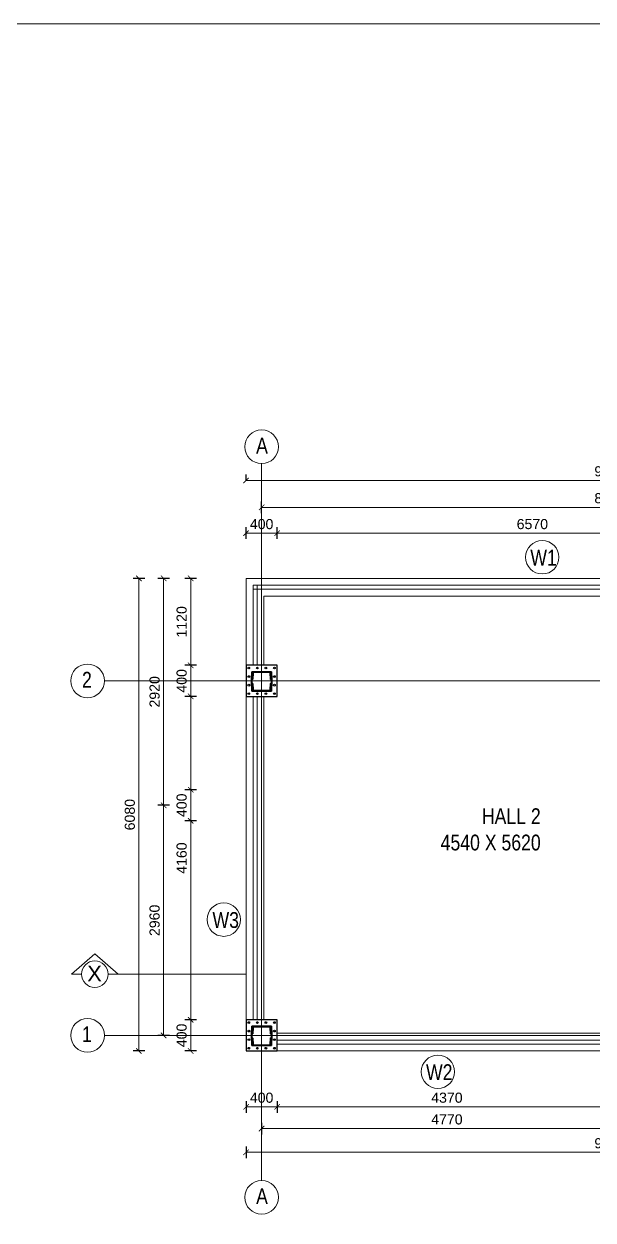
# Model space of a CAD drawing. Header units: millimetres. Extents: x 19543921 to 20171754, y -3528062 to -3222959.
# Drawn here: x 19795131 to 19802457, y -3370024 to -3354636 of the extents above; entities that cross this region are included whole.
import ezdxf

# ---------------------------------------------------------------- set-up
doc = ezdxf.new("R2010")
doc.units = ezdxf.units.MM
doc.header["$MEASUREMENT"] = 0
doc.header["$PDMODE"] = 35
doc.linetypes.add('CENTER', pattern=[2, 1.25, -0.25, 0.25, -0.25])
doc.layers.get('Defpoints').update_dxf_attribs({"color": 169})
for name, color, linetype, lineweight in [('center', 4, 'Continuous', 9), ('Dimension', 4, 'Continuous', 9), ('text', 142, 'Continuous', 9), ('wall', 1, 'Continuous', 35), ('Windows', 4, 'Continuous', 13)]:
    doc.layers.add(name, color=color, linetype=linetype, lineweight=lineweight)
doc.styles.add('ARAIL', font='arial.ttf')
doc.styles.add('DIM', font='arial.ttf', dxfattribs={"width": 0.8, "height": 45})
doc.styles.add('ordinary', font='arial.ttf')
doc.dimstyles.new('outer dimension', dxfattribs={"dimtxt": 130, "dimasz": 70, "dimexe": 75, "dimexo": 150, "dimgap": 50, "dimtad": 1, "dimdec": 0, "dimrnd": 5, "dimzin": 12, "dimdsep": 46, "dimtxsty": 'ordinary', "dimblk": 'ARCHTICK', "dimcen": 0.09, "dimclrd": 256, "dimclre": 256, "dimclrt": 256, "dimadec": 0, "dimazin": 3, "dimtfac": 1, "dimtdec": 0, "dimtix": 1, "dimtmove": 1, "dimatfit": 2, "dimldrblk": 'ARCHTICK', "dimfxl": 75, "dimfxlon": 1, "dimtolj": 1, "dimtzin": 12, "dimlwd": -1, "dimarcsym": 0})

# ---------------------------------------------------------------- blocks, each defined once
blk = doc.blocks.new('c-section')
at = {"layer": 'wall'}
for p, q in [((75, 318), (325, 318)), ((75, 318), (75, 218)), ((296, 311), (104, 311)), ((325, 318), (325, 218)), ((82, 218), (75, 218)), ((75, 68), (75, 168)), ((82, 168), (75, 168)), ((92, 300), (86, 221)), ((92, 86), (86, 165)), ((314, 221), (308, 300)), ((314, 165), (308, 86)), ((325, 218), (318, 218)), ((325, 168), (318, 168)), ((325, 68), (325, 168)), ((75, 68), (325, 68)), ((296, 75), (104, 75))]:
    blk.add_line(p, q, dxfattribs=at)
at = {"layer": 'wall', "color": 2, "lineweight": -3}
blk.add_lwpolyline([(0, 0), (400, 0), (400, 400), (0, 400)], close=True, dxfattribs=at)
at = {"layer": 'wall', "linetype": 'Continuous', "ltscale": 1000}
for points in [[(69, 264), (75, 264), (75, 136), (69, 136)], [(325, 264), (331, 264), (331, 136), (325, 136)]]:
    blk.add_lwpolyline(points, close=True, dxfattribs=at)
at = {"layer": 'wall', "color": 2, "lineweight": -3}
for centre in [(35, 365), (145, 365), (255, 365), (365, 365), (35, 255), (35, 145), (365, 255), (365, 145), (35, 35), (145, 35), (255, 35), (365, 35)]:
    blk.add_circle(centre, 11, dxfattribs=at)
at = {"layer": 'wall'}
for centre, radius, start, end in [((104, 299), 12, 90, 174), ((296, 299), 12, 6, 90), ((82, 221), 3.2, 270, 354), ((82, 165), 3.2, 6, 90), ((318, 221), 3.2, 186, 270), ((318, 165), 3.2, 90, 174), ((104, 87), 12, 186, 270), ((296, 87), 12, 270, 354)]:
    blk.add_arc(centre, radius, start, end, dxfattribs=at)
blk = doc.blocks.new('_ArchTick')
at = {"color": 0, "linetype": 'ByBlock', "const_width": 0.15}
blk.add_lwpolyline([(-0.5, -0.5), (0.5, 0.5)], dxfattribs=at)
blk = doc.blocks.new('*D224')
at = {"layer": 'Defpoints', "color": 0, "linetype": 'Continuous', "ltscale": 1000, "transparency": 16777216}
for p in [(19797991, -3367848), (19798391, -3367848), (19798391, -3368567)]:
    blk.add_point(p, dxfattribs=at)
at = {"layer": 'Dimension', "linetype": 'Continuous', "lineweight": -2, "ltscale": 1000, "transparency": 16777216}
for p, q in [((19797991, -3368492), (19797991, -3368642)), ((19798391, -3368492), (19798391, -3368642))]:
    blk.add_line(p, q, dxfattribs=at)
at = {"layer": 'Dimension', "ltscale": 1000, "transparency": 16777216}
blk.add_line((19797991, -3368567), (19798391, -3368567), dxfattribs=at)
at = {"layer": 'Dimension', "linetype": 'Continuous', "ltscale": 1000, "transparency": 16777216, "xscale": 70, "yscale": 70, "zscale": 70, "rotation": 180}
blk.add_blockref('_ArchTick', (19797991, -3368567), dxfattribs=at)
at = {"layer": 'Dimension', "linetype": 'Continuous', "ltscale": 1000, "transparency": 16777216, "xscale": 70, "yscale": 70, "zscale": 70}
blk.add_blockref('_ArchTick', (19798391, -3368567), dxfattribs=at)
at = {"layer": 'Dimension', "linetype": 'Continuous', "ltscale": 1000, "transparency": 16777216, "insert": (19798191, -3368450), "char_height": 130, "attachment_point": 5, "style": 'ordinary'}
blk.add_mtext('\\A1;400', dxfattribs=at)
blk = doc.blocks.new('*D225')
at = {"layer": 'Defpoints', "color": 0, "linetype": 'Continuous', "ltscale": 1000, "transparency": 16777216}
for p in [(19798391, -3367848), (19802761, -3367848), (19802761, -3368567)]:
    blk.add_point(p, dxfattribs=at)
at = {"layer": 'Dimension', "linetype": 'Continuous', "lineweight": -2, "ltscale": 1000, "transparency": 16777216}
for p, q in [((19798391, -3368492), (19798391, -3368642)), ((19802761, -3368492), (19802761, -3368642))]:
    blk.add_line(p, q, dxfattribs=at)
at = {"layer": 'Dimension', "ltscale": 1000, "transparency": 16777216}
blk.add_line((19798391, -3368567), (19802761, -3368567), dxfattribs=at)
at = {"layer": 'Dimension', "linetype": 'Continuous', "ltscale": 1000, "transparency": 16777216, "xscale": 70, "yscale": 70, "zscale": 70, "rotation": 180}
blk.add_blockref('_ArchTick', (19798391, -3368567), dxfattribs=at)
at = {"layer": 'Dimension', "linetype": 'Continuous', "ltscale": 1000, "transparency": 16777216, "xscale": 70, "yscale": 70, "zscale": 70}
blk.add_blockref('_ArchTick', (19802761, -3368567), dxfattribs=at)
at = {"layer": 'Dimension', "linetype": 'Continuous', "ltscale": 1000, "transparency": 16777216, "insert": (19800576, -3368450), "char_height": 130, "attachment_point": 5, "style": 'ordinary'}
blk.add_mtext('\\A1;4370', dxfattribs=at)
blk = doc.blocks.new('*D202')
at = {"layer": 'Defpoints', "color": 0, "linetype": 'Continuous', "ltscale": 1000, "transparency": 16777216}
for p in [(19798191, -3367648), (19802961, -3367648), (19802961, -3368846)]:
    blk.add_point(p, dxfattribs=at)
at = {"layer": 'Dimension', "linetype": 'Continuous', "lineweight": -2, "ltscale": 1000, "transparency": 16777216}
for p, q in [((19798191, -3368771), (19798191, -3368921)), ((19802961, -3368771), (19802961, -3368921))]:
    blk.add_line(p, q, dxfattribs=at)
at = {"layer": 'Dimension', "ltscale": 1000, "transparency": 16777216}
blk.add_line((19798191, -3368846), (19802961, -3368846), dxfattribs=at)
at = {"layer": 'Dimension', "linetype": 'Continuous', "ltscale": 1000, "transparency": 16777216, "xscale": 70, "yscale": 70, "zscale": 70, "rotation": 180}
blk.add_blockref('_ArchTick', (19798191, -3368846), dxfattribs=at)
at = {"layer": 'Dimension', "linetype": 'Continuous', "ltscale": 1000, "transparency": 16777216, "xscale": 70, "yscale": 70, "zscale": 70}
blk.add_blockref('_ArchTick', (19802961, -3368846), dxfattribs=at)
at = {"layer": 'Dimension', "linetype": 'Continuous', "ltscale": 1000, "transparency": 16777216, "insert": (19800576, -3368729), "char_height": 130, "attachment_point": 5, "style": 'ordinary'}
blk.add_mtext('\\A1;4770', dxfattribs=at)
blk = doc.blocks.new('*D204')
at = {"layer": 'Defpoints', "color": 0, "linetype": 'Continuous', "ltscale": 1000, "transparency": 16777216}
for p in [(19797991, -3367848), (19807361, -3367848), (19797991, -3369152)]:
    blk.add_point(p, dxfattribs=at)
at = {"layer": 'Dimension', "linetype": 'Continuous', "lineweight": -2, "ltscale": 1000, "transparency": 16777216}
for p, q in [((19797991, -3369077), (19797991, -3369227)), ((19807361, -3369077), (19807361, -3369227))]:
    blk.add_line(p, q, dxfattribs=at)
at = {"layer": 'Dimension', "ltscale": 1000, "transparency": 16777216}
blk.add_line((19807361, -3369152), (19797991, -3369152), dxfattribs=at)
at = {"layer": 'Dimension', "linetype": 'Continuous', "ltscale": 1000, "transparency": 16777216, "xscale": 70, "yscale": 70, "zscale": 70, "rotation": 180}
blk.add_blockref('_ArchTick', (19797991, -3369152), dxfattribs=at)
at = {"layer": 'Dimension', "linetype": 'Continuous', "ltscale": 1000, "transparency": 16777216, "xscale": 70, "yscale": 70, "zscale": 70}
blk.add_blockref('_ArchTick', (19807361, -3369152), dxfattribs=at)
at = {"layer": 'Dimension', "linetype": 'Continuous', "ltscale": 1000, "transparency": 16777216, "insert": (19802676, -3369036), "char_height": 130, "attachment_point": 5, "style": 'ordinary'}
blk.add_mtext('\\A1;9370', dxfattribs=at)
blk = doc.blocks.new('*D212')
at = {"layer": 'Defpoints', "color": 0, "linetype": 'Continuous', "ltscale": 1000, "transparency": 16777216}
for p in [(19797278, -3367448), (19797992, -3367448), (19797992, -3367848)]:
    blk.add_point(p, dxfattribs=at)
at = {"layer": 'Dimension', "linetype": 'Continuous', "lineweight": -2, "ltscale": 1000, "transparency": 16777216}
for p, q in [((19797353, -3367448), (19797203, -3367448)), ((19797353, -3367848), (19797203, -3367848))]:
    blk.add_line(p, q, dxfattribs=at)
at = {"layer": 'Dimension', "ltscale": 1000, "transparency": 16777216}
blk.add_line((19797278, -3367848), (19797278, -3367448), dxfattribs=at)
at = {"layer": 'Dimension', "linetype": 'Continuous', "ltscale": 1000, "transparency": 16777216, "xscale": 70, "yscale": 70, "zscale": 70}
for p, rotation in [((19797278, -3367448), 90), ((19797278, -3367848), 270)]:
    blk.add_blockref('_ArchTick', p, dxfattribs=dict(at, rotation=rotation))
at = {"layer": 'Dimension', "linetype": 'Continuous', "ltscale": 1000, "transparency": 16777216, "insert": (19797162, -3367648), "char_height": 130, "attachment_point": 5, "rotation": 90, "style": 'ordinary'}
blk.add_mtext('\\A1;400', dxfattribs=at)
blk = doc.blocks.new('*D213')
at = {"layer": 'Defpoints', "color": 0, "linetype": 'Continuous', "ltscale": 1000, "transparency": 16777216}
for p in [(19797278, -3363287), (19797991, -3363287), (19797992, -3367448)]:
    blk.add_point(p, dxfattribs=at)
at = {"layer": 'Dimension', "linetype": 'Continuous', "lineweight": -2, "ltscale": 1000, "transparency": 16777216}
for p, q in [((19797353, -3363287), (19797203, -3363287)), ((19797353, -3367448), (19797203, -3367448))]:
    blk.add_line(p, q, dxfattribs=at)
at = {"layer": 'Dimension', "ltscale": 1000, "transparency": 16777216}
blk.add_line((19797278, -3367448), (19797278, -3363287), dxfattribs=at)
at = {"layer": 'Dimension', "linetype": 'Continuous', "ltscale": 1000, "transparency": 16777216, "xscale": 70, "yscale": 70, "zscale": 70}
for p, rotation in [((19797278, -3363287), 90), ((19797278, -3367448), 270)]:
    blk.add_blockref('_ArchTick', p, dxfattribs=dict(at, rotation=rotation))
at = {"layer": 'Dimension', "linetype": 'Continuous', "ltscale": 1000, "transparency": 16777216, "insert": (19797162, -3365367), "char_height": 130, "attachment_point": 5, "rotation": 90, "style": 'ordinary'}
blk.add_mtext('\\A1;4160', dxfattribs=at)
blk = doc.blocks.new('*D214')
at = {"layer": 'Defpoints', "color": 0, "linetype": 'Continuous', "ltscale": 1000, "transparency": 16777216}
for p in [(19797278, -3364488), (19797992, -3364488), (19797992, -3364888)]:
    blk.add_point(p, dxfattribs=at)
at = {"layer": 'Dimension', "linetype": 'Continuous', "lineweight": -2, "ltscale": 1000, "transparency": 16777216}
for p, q in [((19797353, -3364488), (19797203, -3364488)), ((19797353, -3364888), (19797203, -3364888))]:
    blk.add_line(p, q, dxfattribs=at)
at = {"layer": 'Dimension', "ltscale": 1000, "transparency": 16777216}
blk.add_line((19797278, -3364888), (19797278, -3364488), dxfattribs=at)
at = {"layer": 'Dimension', "linetype": 'Continuous', "ltscale": 1000, "transparency": 16777216, "xscale": 70, "yscale": 70, "zscale": 70}
for p, rotation in [((19797278, -3364488), 90), ((19797278, -3364888), 270)]:
    blk.add_blockref('_ArchTick', p, dxfattribs=dict(at, rotation=rotation))
at = {"layer": 'Dimension', "linetype": 'Continuous', "ltscale": 1000, "transparency": 16777216, "insert": (19797162, -3364688), "char_height": 130, "attachment_point": 5, "rotation": 90, "style": 'ordinary'}
blk.add_mtext('\\A1;400', dxfattribs=at)
blk = doc.blocks.new('*D215')
at = {"layer": 'Defpoints', "color": 0, "linetype": 'Continuous', "ltscale": 1000, "transparency": 16777216}
for p in [(19797278, -3362887), (19797991, -3362887), (19797991, -3363287)]:
    blk.add_point(p, dxfattribs=at)
at = {"layer": 'Dimension', "linetype": 'Continuous', "lineweight": -2, "ltscale": 1000, "transparency": 16777216}
for p, q in [((19797353, -3362887), (19797203, -3362887)), ((19797353, -3363287), (19797203, -3363287))]:
    blk.add_line(p, q, dxfattribs=at)
at = {"layer": 'Dimension', "ltscale": 1000, "transparency": 16777216}
blk.add_line((19797278, -3363287), (19797278, -3362887), dxfattribs=at)
at = {"layer": 'Dimension', "linetype": 'Continuous', "ltscale": 1000, "transparency": 16777216, "xscale": 70, "yscale": 70, "zscale": 70}
for p, rotation in [((19797278, -3362887), 90), ((19797278, -3363287), 270)]:
    blk.add_blockref('_ArchTick', p, dxfattribs=dict(at, rotation=rotation))
at = {"layer": 'Dimension', "linetype": 'Continuous', "ltscale": 1000, "transparency": 16777216, "insert": (19797162, -3363087), "char_height": 130, "attachment_point": 5, "rotation": 90, "style": 'ordinary'}
blk.add_mtext('\\A1;400', dxfattribs=at)
blk = doc.blocks.new('*D216')
at = {"layer": 'Defpoints', "color": 0, "linetype": 'Continuous', "ltscale": 1000, "transparency": 16777216}
for p in [(19797278, -3361769), (19797991, -3361769), (19797991, -3362887)]:
    blk.add_point(p, dxfattribs=at)
at = {"layer": 'Dimension', "linetype": 'Continuous', "lineweight": -2, "ltscale": 1000, "transparency": 16777216}
for p, q in [((19797353, -3361769), (19797203, -3361769)), ((19797353, -3362887), (19797203, -3362887))]:
    blk.add_line(p, q, dxfattribs=at)
at = {"layer": 'Dimension', "ltscale": 1000, "transparency": 16777216}
blk.add_line((19797278, -3362887), (19797278, -3361769), dxfattribs=at)
at = {"layer": 'Dimension', "linetype": 'Continuous', "ltscale": 1000, "transparency": 16777216, "xscale": 70, "yscale": 70, "zscale": 70}
for p, rotation in [((19797278, -3361769), 90), ((19797278, -3362887), 270)]:
    blk.add_blockref('_ArchTick', p, dxfattribs=dict(at, rotation=rotation))
at = {"layer": 'Dimension', "linetype": 'Continuous', "ltscale": 1000, "transparency": 16777216, "insert": (19797162, -3362328), "char_height": 130, "attachment_point": 5, "rotation": 90, "style": 'ordinary'}
blk.add_mtext('\\A1;1120', dxfattribs=at)
blk = doc.blocks.new('*D217')
at = {"layer": 'Defpoints', "color": 0, "linetype": 'Continuous', "ltscale": 1000, "transparency": 16777216}
for p in [(19796930, -3364688), (19797992, -3364688), (19797992, -3367648)]:
    blk.add_point(p, dxfattribs=at)
at = {"layer": 'Dimension', "linetype": 'Continuous', "lineweight": -2, "ltscale": 1000, "transparency": 16777216}
for p, q in [((19797005, -3364688), (19796855, -3364688)), ((19797005, -3367648), (19796855, -3367648))]:
    blk.add_line(p, q, dxfattribs=at)
at = {"layer": 'Dimension', "ltscale": 1000, "transparency": 16777216}
blk.add_line((19796930, -3367648), (19796930, -3364688), dxfattribs=at)
at = {"layer": 'Dimension', "linetype": 'Continuous', "ltscale": 1000, "transparency": 16777216, "xscale": 70, "yscale": 70, "zscale": 70}
for p, rotation in [((19796930, -3364688), 90), ((19796930, -3367648), 270)]:
    blk.add_blockref('_ArchTick', p, dxfattribs=dict(at, rotation=rotation))
at = {"layer": 'Dimension', "linetype": 'Continuous', "ltscale": 1000, "transparency": 16777216, "insert": (19796814, -3366168), "char_height": 130, "attachment_point": 5, "rotation": 90, "style": 'ordinary'}
blk.add_mtext('\\A1;2960', dxfattribs=at)
blk = doc.blocks.new('*D218')
at = {"layer": 'Defpoints', "color": 0, "linetype": 'Continuous', "ltscale": 1000, "transparency": 16777216}
for p in [(19796930, -3361769), (19797992, -3361769), (19797992, -3364688)]:
    blk.add_point(p, dxfattribs=at)
at = {"layer": 'Dimension', "linetype": 'Continuous', "lineweight": -2, "ltscale": 1000, "transparency": 16777216}
for p, q in [((19797005, -3361769), (19796855, -3361769)), ((19797005, -3364688), (19796855, -3364688))]:
    blk.add_line(p, q, dxfattribs=at)
at = {"layer": 'Dimension', "ltscale": 1000, "transparency": 16777216}
blk.add_line((19796930, -3364688), (19796930, -3361769), dxfattribs=at)
at = {"layer": 'Dimension', "linetype": 'Continuous', "ltscale": 1000, "transparency": 16777216, "xscale": 70, "yscale": 70, "zscale": 70}
for p, rotation in [((19796930, -3361769), 90), ((19796930, -3364688), 270)]:
    blk.add_blockref('_ArchTick', p, dxfattribs=dict(at, rotation=rotation))
at = {"layer": 'Dimension', "linetype": 'Continuous', "ltscale": 1000, "transparency": 16777216, "insert": (19796814, -3363228), "char_height": 130, "attachment_point": 5, "rotation": 90, "style": 'ordinary'}
blk.add_mtext('\\A1;2920', dxfattribs=at)
blk = doc.blocks.new('*D219')
at = {"layer": 'Defpoints', "color": 0, "linetype": 'Continuous', "ltscale": 1000, "transparency": 16777216}
for p in [(19796611, -3361769), (19797991, -3361769), (19797992, -3367848)]:
    blk.add_point(p, dxfattribs=at)
at = {"layer": 'Dimension', "linetype": 'Continuous', "lineweight": -2, "ltscale": 1000, "transparency": 16777216}
for p, q in [((19796686, -3361769), (19796536, -3361769)), ((19796686, -3367848), (19796536, -3367848))]:
    blk.add_line(p, q, dxfattribs=at)
at = {"layer": 'Dimension', "ltscale": 1000, "transparency": 16777216}
blk.add_line((19796611, -3367848), (19796611, -3361769), dxfattribs=at)
at = {"layer": 'Dimension', "linetype": 'Continuous', "ltscale": 1000, "transparency": 16777216, "xscale": 70, "yscale": 70, "zscale": 70}
for p, rotation in [((19796611, -3361769), 90), ((19796611, -3367848), 270)]:
    blk.add_blockref('_ArchTick', p, dxfattribs=dict(at, rotation=rotation))
at = {"layer": 'Dimension', "linetype": 'Continuous', "ltscale": 1000, "transparency": 16777216, "insert": (19796495, -3364808), "char_height": 130, "attachment_point": 5, "rotation": 90, "style": 'ordinary'}
blk.add_mtext('\\A1;6080', dxfattribs=at)
blk = doc.blocks.new('*D220')
at = {"layer": 'Defpoints', "color": 0, "linetype": 'Continuous', "ltscale": 1000, "transparency": 16777216}
for p in [(19798391, -3361187), (19797990, -3361769), (19798391, -3361769)]:
    blk.add_point(p, dxfattribs=at)
at = {"layer": 'Dimension', "linetype": 'Continuous', "lineweight": -2, "ltscale": 1000, "transparency": 16777216}
for p, q in [((19797990, -3361262), (19797990, -3361112)), ((19798391, -3361262), (19798391, -3361112))]:
    blk.add_line(p, q, dxfattribs=at)
at = {"layer": 'Dimension', "ltscale": 1000, "transparency": 16777216}
blk.add_line((19797990, -3361187), (19798391, -3361187), dxfattribs=at)
at = {"layer": 'Dimension', "linetype": 'Continuous', "ltscale": 1000, "transparency": 16777216, "xscale": 70, "yscale": 70, "zscale": 70, "rotation": 180}
blk.add_blockref('_ArchTick', (19797990, -3361187), dxfattribs=at)
at = {"layer": 'Dimension', "linetype": 'Continuous', "ltscale": 1000, "transparency": 16777216, "xscale": 70, "yscale": 70, "zscale": 70}
blk.add_blockref('_ArchTick', (19798391, -3361187), dxfattribs=at)
at = {"layer": 'Dimension', "linetype": 'Continuous', "ltscale": 1000, "transparency": 16777216, "insert": (19798191, -3361071), "char_height": 130, "attachment_point": 5, "style": 'ordinary'}
blk.add_mtext('\\A1;400', dxfattribs=at)
blk = doc.blocks.new('*D221')
at = {"layer": 'Defpoints', "color": 0, "linetype": 'Continuous', "ltscale": 1000, "transparency": 16777216}
for p in [(19804961, -3361187), (19798391, -3361769), (19804961, -3361769)]:
    blk.add_point(p, dxfattribs=at)
at = {"layer": 'Dimension', "linetype": 'Continuous', "lineweight": -2, "ltscale": 1000, "transparency": 16777216}
for p, q in [((19798391, -3361262), (19798391, -3361112)), ((19804961, -3361262), (19804961, -3361112))]:
    blk.add_line(p, q, dxfattribs=at)
at = {"layer": 'Dimension', "ltscale": 1000, "transparency": 16777216}
blk.add_line((19798391, -3361187), (19804961, -3361187), dxfattribs=at)
at = {"layer": 'Dimension', "linetype": 'Continuous', "ltscale": 1000, "transparency": 16777216, "xscale": 70, "yscale": 70, "zscale": 70, "rotation": 180}
blk.add_blockref('_ArchTick', (19798391, -3361187), dxfattribs=at)
at = {"layer": 'Dimension', "linetype": 'Continuous', "ltscale": 1000, "transparency": 16777216, "xscale": 70, "yscale": 70, "zscale": 70}
blk.add_blockref('_ArchTick', (19804961, -3361187), dxfattribs=at)
at = {"layer": 'Dimension', "linetype": 'Continuous', "ltscale": 1000, "transparency": 16777216, "insert": (19801676, -3361071), "char_height": 130, "attachment_point": 5, "style": 'ordinary'}
blk.add_mtext('\\A1;6570', dxfattribs=at)
blk = doc.blocks.new('*D223')
at = {"layer": 'Defpoints', "color": 0, "linetype": 'Continuous', "ltscale": 1000, "transparency": 16777216}
for p in [(19798191, -3360855), (19798191, -3363390), (19807161, -3363390)]:
    blk.add_point(p, dxfattribs=at)
at = {"layer": 'Dimension', "linetype": 'Continuous', "lineweight": -2, "ltscale": 1000, "transparency": 16777216}
for p, q in [((19798191, -3360930), (19798191, -3360780)), ((19807161, -3360930), (19807161, -3360780))]:
    blk.add_line(p, q, dxfattribs=at)
at = {"layer": 'Dimension', "ltscale": 1000, "transparency": 16777216}
blk.add_line((19807161, -3360855), (19798191, -3360855), dxfattribs=at)
at = {"layer": 'Dimension', "linetype": 'Continuous', "ltscale": 1000, "transparency": 16777216, "xscale": 70, "yscale": 70, "zscale": 70, "rotation": 180}
blk.add_blockref('_ArchTick', (19798191, -3360855), dxfattribs=at)
at = {"layer": 'Dimension', "linetype": 'Continuous', "ltscale": 1000, "transparency": 16777216, "xscale": 70, "yscale": 70, "zscale": 70}
blk.add_blockref('_ArchTick', (19807161, -3360855), dxfattribs=at)
at = {"layer": 'Dimension', "linetype": 'Continuous', "ltscale": 1000, "transparency": 16777216, "insert": (19802676, -3360738), "char_height": 130, "attachment_point": 5, "style": 'ordinary'}
blk.add_mtext('\\A1;8970', dxfattribs=at)
blk = doc.blocks.new('*D246')
at = {"layer": 'Defpoints', "color": 0, "linetype": 'Continuous', "ltscale": 1000, "transparency": 16777216}
for p in [(19807361, -3360509), (19797990, -3362000), (19807361, -3362000)]:
    blk.add_point(p, dxfattribs=at)
at = {"layer": 'Dimension', "lineweight": -2, "ltscale": 1000, "transparency": 16777216}
for p, q in [((19797990, -3360510), (19797990, -3360434)), ((19807361, -3360510), (19807361, -3360434))]:
    blk.add_line(p, q, dxfattribs=at)
at = {"layer": 'Dimension', "ltscale": 1000, "transparency": 16777216}
blk.add_line((19797990, -3360509), (19807361, -3360509), dxfattribs=at)
at = {"layer": 'Dimension', "linetype": 'Continuous', "ltscale": 1000, "transparency": 16777216, "xscale": 70, "yscale": 70, "zscale": 70, "rotation": 180}
blk.add_blockref('_ArchTick', (19797990, -3360509), dxfattribs=at)
at = {"layer": 'Dimension', "linetype": 'Continuous', "ltscale": 1000, "transparency": 16777216, "xscale": 70, "yscale": 70, "zscale": 70}
blk.add_blockref('_ArchTick', (19807361, -3360509), dxfattribs=at)
at = {"layer": 'Dimension', "linetype": 'Continuous', "ltscale": 1000, "transparency": 16777216, "insert": (19802676, -3360392), "char_height": 130, "attachment_point": 5, "style": 'ordinary'}
blk.add_mtext('\\A1;9370', dxfattribs=at)

msp = doc.modelspace()

# ---------------------------------------------------------------- linework, layer by layer
at = {"layer": 'center', "color": 251, "linetype": 'CENTER', "ltscale": 5}
for p, q in [((19798191.1, -3360292.5), (19798191.1, -3369514.1)), ((19796167, -3363087.2), (19810029.8, -3363087.2)), ((19796167, -3367647.6), (19810029.8, -3367647.6))]:
    msp.add_line(p, q, dxfattribs=at)
at = {"layer": 'Dimension', "linetype": 'Continuous', "ltscale": 1000}
msp.add_lwpolyline([(19765989.2, -3354636.2), (19839745.5, -3354636.2), (19839745.5, -3401026), (19765989.2, -3401026)], close=True, dxfattribs=at)
at = {"layer": 'text'}
for p, q in [((19796043.9, -3366599.8), (19795742.7, -3366860.1)), ((19796043.9, -3366599.8), (19796345.1, -3366860.1)), ((19795742.7, -3366860.1), (19795873.5, -3366860.1)), ((19796214.3, -3366860.1), (19797991.1, -3366860.1))]:
    msp.add_line(p, q, dxfattribs=at)
for centre, radius in [((19798191.1, -3360075.7), 216.8), ((19795950.2, -3363087.2), 216.8), ((19796043.9, -3366860.1), 170.4), ((19795950.2, -3367647.6), 216.8), ((19798191.1, -3369730.9), 216.8)]:
    msp.add_circle(centre, radius, dxfattribs=at)
at = {"layer": 'text', "ltscale": 7}
for centre in [(19801802.6, -3361497.5), (19797704.1, -3366158.9), (19800460, -3368116.2)]:
    msp.add_circle(centre, 214.6, dxfattribs=at)
at = {"layer": 'Windows', "linetype": 'Continuous', "ltscale": 1000}
for p, q in [((19804960.9, -3361769.2), (19797991.1, -3361769.3)), ((19797991.1, -3362887.2), (19797991.1, -3361769.3)), ((19804960.9, -3361999.2), (19798220.2, -3361999.3)), ((19798220.5, -3362887.2), (19798220.2, -3361999.3)), ((19797991.1, -3367447.6), (19797991.1, -3363287.2)), ((19798221.1, -3367447.6), (19798220.3, -3363287.2)), ((19798391.1, -3367617.6), (19802760.9, -3367617.6)), ((19798391.1, -3367847.6), (19802885.9, -3367847.6))]:
    msp.add_line(p, q, dxfattribs=at)
at = {"layer": 'Windows', "ltscale": 7}
for p, q in [((19804960.9, -3361855.7), (19798083.4, -3361855.8)), ((19798083.5, -3362887.2), (19798083.4, -3361855.8)), ((19804960.9, -3361906.5), (19798083.4, -3361906.6)), ((19798134.3, -3362887.2), (19798134.2, -3361855.8)), ((19798083.8, -3367447.6), (19798083.5, -3363287.2)), ((19798134.6, -3367447.6), (19798134.3, -3363287.2)), ((19798391.1, -3367710.3), (19802760.9, -3367710)), ((19798391.1, -3367761.1), (19802760.9, -3367760.8))]:
    msp.add_line(p, q, dxfattribs=at)

# ---------------------------------------------------------------- block references
at = {"layer": 'wall', "linetype": 'Continuous'}
for p in [(19797991.1, -3363287.2), (19797991.1, -3367847.6)]:
    msp.add_blockref('c-section', p, dxfattribs=at)

# ---------------------------------------------------------------- texts
at = {"layer": 'text', "ltscale": 7, "char_height": 203.2, "style": 'DIM'}
for s, width, heights, insert, attachment_point in [('W1', 12.632, [0], (19801649.6, -3361400.7), 1), ('HALL 2\\P4540 X 5620', 3155.972, [570.7], (19801783.3, -3364726.4), 3), ('W3', 12.632, [0], (19797558.9, -3366062.1), 1), ('W2', 12.632, [0], (19800307.1, -3368019.4), 1)]:
    msp.add_mtext_dynamic_manual_height_columns(s, width=width, gutter_width=40, heights=heights, dxfattribs=dict(at, insert=insert, attachment_point=attachment_point))
at = {"layer": 'text', "linetype": 'Continuous', "ltscale": 1000, "insert": (19795945.5, -3366751), "char_height": 203.2, "width": 152.229, "attachment_point": 1, "style": 'ARAIL'}
msp.add_mtext('X', dxfattribs=at)
at = {"layer": 'text', "style": 'DIM', "width": 0.8}
for tag, p in [('A', (19798120.1, -3360162.9)), ('2', (19795879.2, -3363174.4)), ('1', (19795879.2, -3367734.8)), ('A', (19798120.1, -3369818.1))]:
    msp.add_attdef(tag, p, 'A', height=203.2, dxfattribs=at)

# ---------------------------------------------------------------- dimensions: what is measured, and where the dimension line sits
at = {"layer": 'Dimension', "linetype": 'Continuous', "ltscale": 1000}
dim = msp.add_linear_dim(base=(19807361.1, -3360508.7), p1=(19797990.3, -3362000.5), p2=(19807361.1, -3362000.4), dimstyle='outer dimension', override={"dimfxl": 1.5, "dimarcsym": 1}, dxfattribs=at)
dim.commit()
dim.dimension.update_dxf_attribs({"geometry": '*D246', "text_midpoint": (19802675.7, -3360392.3)})
for base, p1, p2, picture, middle in [((19798191.1, -3360854.6), (19807161.1, -3363389.6), (19798191.1, -3363389.6), '*D223', (19802676.1, -3360738.2)), ((19798391.1, -3361187.1), (19797990.3, -3361769.3), (19798391.1, -3361769.2), '*D220', (19798190.7, -3361070.7)), ((19804960.9, -3361187.1), (19798391.1, -3361769.2), (19804960.9, -3361769.2), '*D221', (19801676, -3361070.7)), ((19802960.9, -3368845.8), (19798191.1, -3367647.6), (19802960.9, -3367647.6), '*D202', (19800576, -3368729.4)), ((19798391.1, -3368566.7), (19797991.1, -3367847.6), (19798391.1, -3367847.6), '*D224', (19798191.1, -3368450.3)), ((19797991.1, -3369152.2), (19807361.1, -3367847.6), (19797991.1, -3367847.6), '*D204', (19802676.1, -3369035.8)), ((19802760.9, -3368566.7), (19798391.1, -3367847.6), (19802760.9, -3367847.6), '*D225', (19800576, -3368450.3))]:
    dim = msp.add_linear_dim(base=base, p1=p1, p2=p2, dimstyle='outer dimension', dxfattribs=at)
    dim.commit()
    dim.dimension.update_dxf_attribs({"geometry": picture, "text_midpoint": middle})
for base, p1, p2, picture, middle in [((19796611.3, -3361769.3), (19797991.9, -3367847.6), (19797991.1, -3361769.3), '*D219', (19796495, -3364808.4)), ((19796930.1, -3361769.3), (19797991.9, -3364687.6), (19797991.9, -3361769.3), '*D218', (19796813.7, -3363228.4)), ((19797278.1, -3361769.3), (19797991.1, -3362887.2), (19797991.1, -3361769.3), '*D216', (19797161.7, -3362328.2)), ((19797278.1, -3362887.2), (19797991.1, -3363287.2), (19797991.1, -3362887.2), '*D215', (19797161.7, -3363087.2)), ((19797278.1, -3363287.2), (19797991.9, -3367447.6), (19797991.1, -3363287.2), '*D213', (19797161.7, -3365367.4)), ((19797278.1, -3364487.6), (19797991.9, -3364887.6), (19797991.9, -3364487.6), '*D214', (19797161.7, -3364687.6)), ((19796930.1, -3364687.6), (19797991.9, -3367647.6), (19797991.9, -3364687.6), '*D217', (19796813.7, -3366167.6)), ((19797278.1, -3367447.6), (19797991.9, -3367847.6), (19797991.9, -3367447.6), '*D212', (19797161.7, -3367647.6))]:
    dim = msp.add_linear_dim(base=base, p1=p1, p2=p2, angle=90, dimstyle='outer dimension', dxfattribs=at)
    dim.commit()
    dim.dimension.update_dxf_attribs({"geometry": picture, "text_midpoint": middle})

doc.saveas('drawing.dxf')
